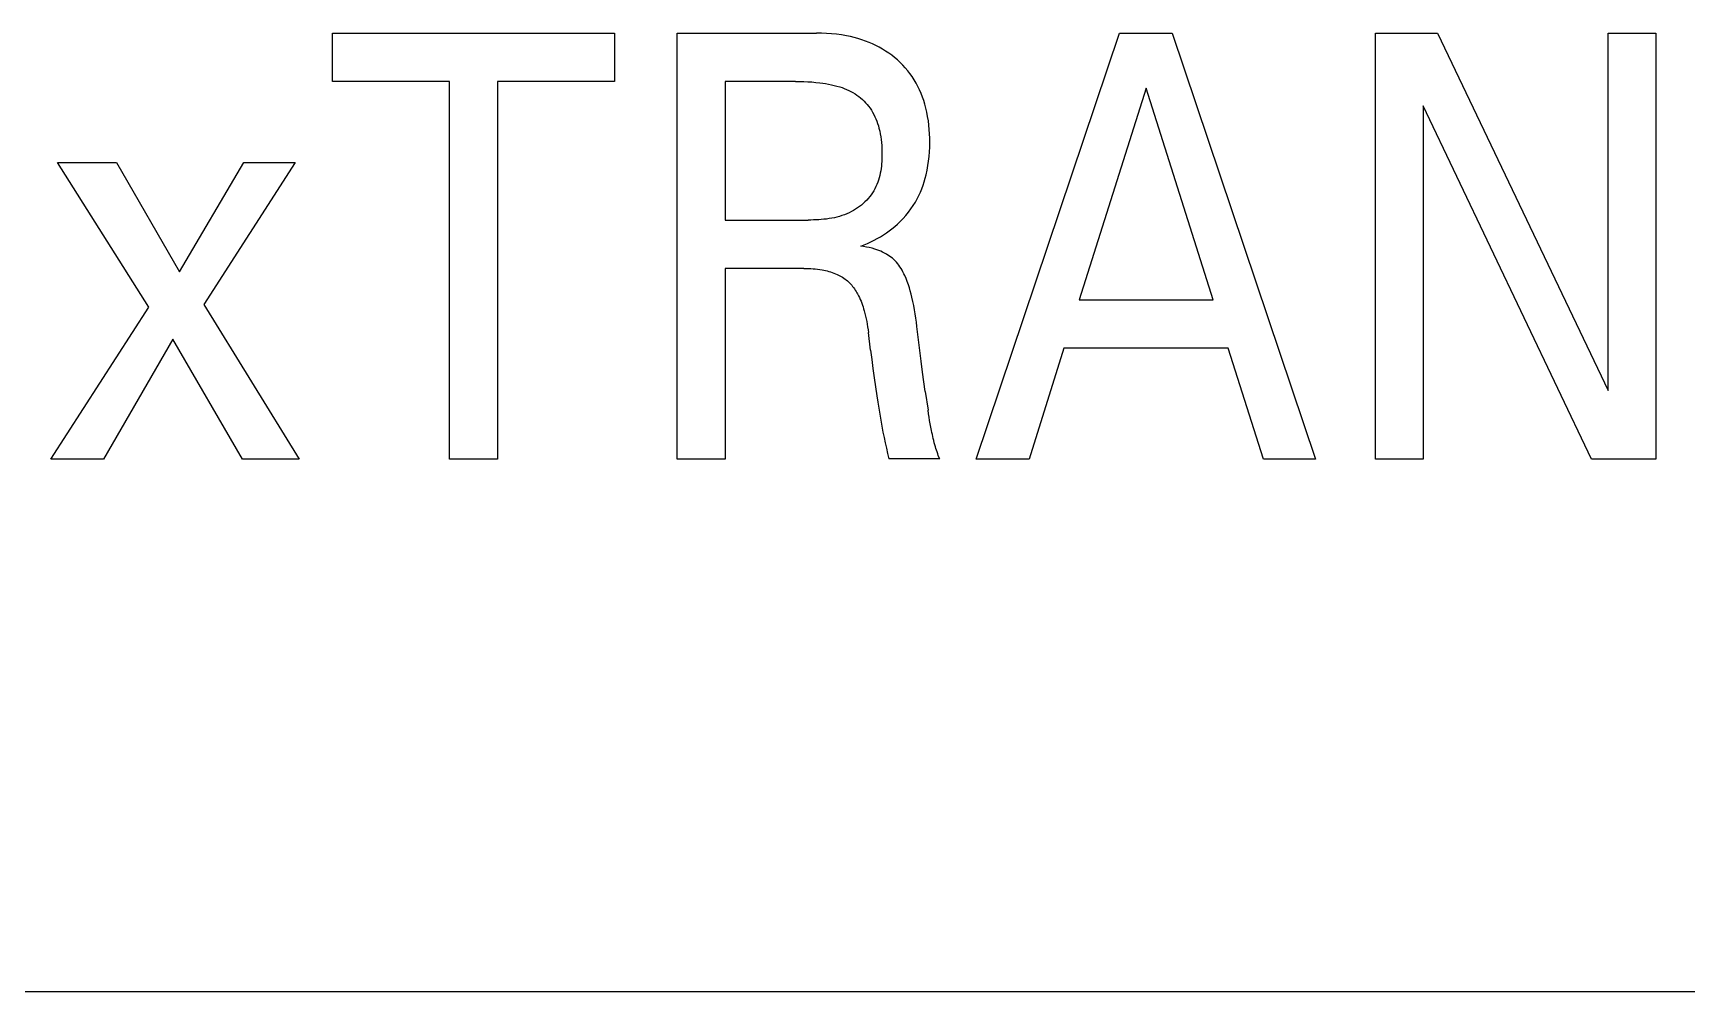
# Model space of a CAD drawing. Extents: x 0 to 420, y 0 to 297.
# Drawn here: x 153.02 to 161.56, y 169.47 to 174.42 of the extents above; entities that cross this region are included whole.
import ezdxf

# ---------------------------------------------------------------- set-up
doc = ezdxf.new("R2010")
doc.units = 0
doc.header["$LTSCALE"] = 23.1
doc.layers.add('10000_FRONT', color=7, linetype='CONTINUOUS')

msp = doc.modelspace()

# ---------------------------------------------------------------- linework, layer by layer
at = {"layer": '10000_FRONT', "color": 7, "linetype": 'CONTINUOUS'}
for p, q in [((154.5626, 174.169), (154.5626, 174.4184)), ((154.5626, 174.4184), (156.0188, 174.4184)), ((156.0188, 174.4184), (156.0188, 174.169)), ((156.3436, 172.2184), (156.3436, 174.4184)), ((156.3436, 174.4184), (157.0621, 174.4184)), ((157.0882, 174.4181), (157.0621, 174.4184)), ((157.1142, 174.417), (157.0882, 174.4181)), ((157.1403, 174.4151), (157.1142, 174.417)), ((157.1662, 174.4124), (157.1403, 174.4151)), ((157.1921, 174.4089), (157.1662, 174.4124)), ((157.2178, 174.4044), (157.1921, 174.4089)), ((157.2376, 174.4003), (157.2178, 174.4044)), ((157.2572, 174.3955), (157.2376, 174.4003)), ((157.2767, 174.3902), (157.2572, 174.3955)), ((157.296, 174.3842), (157.2767, 174.3902)), ((157.3151, 174.3776), (157.296, 174.3842)), ((157.3339, 174.3703), (157.3151, 174.3776)), ((157.888, 172.2184), (158.6283, 174.4184)), ((158.6283, 174.4184), (158.8993, 174.4184)), ((158.8993, 174.4184), (159.6396, 172.2184)), ((159.9503, 172.2184), (159.9503, 174.4184)), ((159.9503, 174.4184), (160.2712, 174.4184)), ((160.2712, 174.4184), (161.1521, 172.5739)), ((161.1521, 172.5739), (161.1521, 174.4184)), ((161.1521, 174.4184), (161.3976, 174.4184)), ((161.3976, 174.4184), (161.3976, 172.2184)), ((157.3525, 174.3623), (157.3339, 174.3703)), ((157.3698, 174.3541), (157.3525, 174.3623)), ((157.3867, 174.3453), (157.3698, 174.3541)), ((157.4034, 174.3359), (157.3867, 174.3453)), ((157.4197, 174.3259), (157.4034, 174.3359)), ((157.4356, 174.3152), (157.4197, 174.3259)), ((157.4511, 174.304), (157.4356, 174.3152)), ((157.4661, 174.2921), (157.4511, 174.304)), ((157.4807, 174.2797), (157.4661, 174.2921)), ((157.4948, 174.2667), (157.4807, 174.2797)), ((157.5083, 174.2531), (157.4948, 174.2667)), ((157.5213, 174.239), (157.5083, 174.2531)), ((157.5337, 174.2244), (157.5213, 174.239)), ((157.5454, 174.2092), (157.5337, 174.2244)), ((157.5565, 174.1937), (157.5454, 174.2092)), ((155.1673, 174.169), (154.5626, 174.169)), ((155.1673, 172.2184), (155.1673, 174.169)), ((155.4141, 174.169), (155.4141, 172.2184)), ((156.0188, 174.169), (155.4141, 174.169)), ((156.5903, 174.169), (156.5903, 173.4533)), ((156.9547, 174.169), (156.5903, 174.169)), ((156.9547, 174.169), (156.9757, 174.1688)), ((156.9757, 174.1688), (156.9966, 174.1683)), ((156.9966, 174.1683), (157.0176, 174.1673)), ((157.0176, 174.1673), (157.0385, 174.166)), ((157.0385, 174.166), (157.0594, 174.1642)), ((157.0594, 174.1642), (157.0803, 174.1619)), ((157.0803, 174.1619), (157.0951, 174.1599)), ((157.0951, 174.1599), (157.1099, 174.1576)), ((157.1099, 174.1576), (157.1246, 174.155)), ((157.1246, 174.155), (157.1392, 174.152)), ((157.1392, 174.152), (157.1538, 174.1486)), ((157.1538, 174.1486), (157.1682, 174.1448)), ((157.1682, 174.1448), (157.1826, 174.1405)), ((157.1826, 174.1405), (157.1944, 174.1367)), ((157.1944, 174.1367), (157.206, 174.1324)), ((157.206, 174.1324), (157.2175, 174.1278)), ((157.2175, 174.1278), (157.2289, 174.1228)), ((157.2289, 174.1228), (157.24, 174.1173)), ((157.24, 174.1173), (157.2509, 174.1114)), ((157.567, 174.1776), (157.5565, 174.1937)), ((157.5771, 174.1605), (157.567, 174.1776)), ((157.5864, 174.1431), (157.5771, 174.1605)), ((157.595, 174.1252), (157.5864, 174.1431)), ((157.6029, 174.107), (157.595, 174.1252)), ((158.7651, 174.1347), (158.4199, 173.0417)), ((159.1116, 173.0417), (158.7651, 174.1347)), ((157.2509, 174.1114), (157.2616, 174.105)), ((157.2616, 174.105), (157.2715, 174.0984)), ((157.2715, 174.0984), (157.2812, 174.0913)), ((157.2812, 174.0913), (157.2905, 174.0838)), ((157.2905, 174.0838), (157.2996, 174.0759)), ((157.2996, 174.0759), (157.3082, 174.0676)), ((157.3082, 174.0676), (157.3165, 174.059)), ((157.3165, 174.059), (157.3244, 174.0499)), ((157.3244, 174.0499), (157.3319, 174.0406)), ((157.3319, 174.0406), (157.339, 174.0309)), ((157.339, 174.0309), (157.346, 174.0203)), ((157.61, 174.0885), (157.6029, 174.107)), ((157.6165, 174.0697), (157.61, 174.0885)), ((157.6223, 174.0507), (157.6165, 174.0697)), ((157.6275, 174.0316), (157.6223, 174.0507)), ((157.6325, 174.0098), (157.6275, 174.0316)), ((160.1958, 174.0427), (160.1958, 172.2184)), ((161.0664, 172.2184), (160.1958, 174.0427)), ((157.346, 174.0203), (157.3525, 174.0094)), ((157.3525, 174.0094), (157.3585, 173.9982)), ((157.3585, 173.9982), (157.3641, 173.9867)), ((157.3641, 173.9867), (157.3692, 173.9751)), ((157.3692, 173.9751), (157.3739, 173.9633)), ((157.3739, 173.9633), (157.3782, 173.9513)), ((157.3782, 173.9513), (157.382, 173.9391)), ((157.6368, 173.9878), (157.6325, 174.0098)), ((157.6403, 173.9657), (157.6368, 173.9878)), ((157.6431, 173.9435), (157.6403, 173.9657)), ((157.6452, 173.9212), (157.6431, 173.9435)), ((157.382, 173.9391), (157.3854, 173.9269)), ((157.3854, 173.9269), (157.389, 173.9124)), ((157.389, 173.9124), (157.392, 173.8978)), ((157.392, 173.8978), (157.3946, 173.8831)), ((157.3946, 173.8831), (157.3967, 173.8683)), ((157.3967, 173.8683), (157.3983, 173.8534)), ((157.6466, 173.8988), (157.6452, 173.9212)), ((157.6474, 173.8764), (157.6466, 173.8988)), ((157.6477, 173.854), (157.6474, 173.8764)), ((157.3983, 173.8534), (157.3996, 173.8385)), ((157.3996, 173.8385), (157.4004, 173.8235)), ((157.4007, 173.7809), (157.4003, 173.7685)), ((157.4004, 173.8235), (157.4008, 173.8084)), ((157.4009, 173.7932), (157.4007, 173.7809)), ((157.4008, 173.8084), (157.4009, 173.7932)), ((157.6419, 173.758), (157.6445, 173.7819)), ((157.6445, 173.7819), (157.6462, 173.8059)), ((157.6462, 173.8059), (157.6473, 173.8299)), ((157.6473, 173.8299), (157.6477, 173.854)), ((153.6139, 173.0027), (153.1421, 173.7511)), ((153.1421, 173.7511), (153.4464, 173.7511)), ((153.4464, 173.7511), (153.7725, 173.1851)), ((153.7725, 173.1851), (154.1036, 173.7511)), ((154.3695, 173.7511), (153.8978, 173.0167)), ((154.1036, 173.7511), (154.3695, 173.7511)), ((157.3918, 173.6951), (157.3892, 173.6831)), ((157.3941, 173.7071), (157.3918, 173.6951)), ((157.396, 173.7193), (157.3941, 173.7071)), ((157.3975, 173.7315), (157.396, 173.7193)), ((157.3987, 173.7438), (157.3975, 173.7315)), ((157.3997, 173.7562), (157.3987, 173.7438)), ((157.4003, 173.7685), (157.3997, 173.7562)), ((157.6243, 173.6688), (157.6291, 173.6872)), ((157.6291, 173.6872), (157.6342, 173.7106)), ((157.6342, 173.7106), (157.6385, 173.7343)), ((157.6385, 173.7343), (157.6419, 173.758)), ((157.3586, 173.6044), (157.3522, 173.594)), ((157.3644, 173.6149), (157.3586, 173.6044)), ((157.3697, 173.6258), (157.3644, 173.6149)), ((157.3745, 173.6368), (157.3697, 173.6258)), ((157.3789, 173.6481), (157.3745, 173.6368)), ((157.3827, 173.6596), (157.3789, 173.6481)), ((157.3862, 173.6713), (157.3827, 173.6596)), ((157.3892, 173.6831), (157.3862, 173.6713)), ((157.599, 173.5972), (157.6062, 173.6147)), ((157.6062, 173.6147), (157.6129, 173.6325)), ((157.6129, 173.6325), (157.6189, 173.6506)), ((157.6189, 173.6506), (157.6243, 173.6688)), ((157.2846, 173.5229), (157.2745, 173.5157)), ((157.2944, 173.5305), (157.2846, 173.5229)), ((157.3038, 173.5386), (157.2944, 173.5305)), ((157.3129, 173.5469), (157.3038, 173.5386)), ((157.3217, 173.5557), (157.3129, 173.5469)), ((157.33, 173.5648), (157.3217, 173.5557)), ((157.3378, 173.5742), (157.33, 173.5648)), ((157.3453, 173.584), (157.3378, 173.5742)), ((157.3522, 173.594), (157.3453, 173.584)), ((157.5503, 173.5107), (157.5621, 173.5283)), ((157.5621, 173.5283), (157.5732, 173.5463)), ((157.5732, 173.5463), (157.5825, 173.5629)), ((157.5825, 173.5629), (157.591, 173.5799)), ((157.591, 173.5799), (157.599, 173.5972)), ((156.5903, 173.4533), (157.0199, 173.4533)), ((157.0334, 173.4534), (157.0199, 173.4533)), ((157.0469, 173.4536), (157.0334, 173.4534)), ((157.0604, 173.4541), (157.0469, 173.4536)), ((157.074, 173.4548), (157.0604, 173.4541)), ((157.0875, 173.4558), (157.074, 173.4548)), ((157.1011, 173.4571), (157.0875, 173.4558)), ((157.1146, 173.4586), (157.1011, 173.4571)), ((157.128, 173.4605), (157.1146, 173.4586)), ((157.1414, 173.4628), (157.128, 173.4605)), ((157.1547, 173.4655), (157.1414, 173.4628)), ((157.1678, 173.4686), (157.1547, 173.4655)), ((157.1809, 173.4721), (157.1678, 173.4686)), ((157.1938, 173.4761), (157.1809, 173.4721)), ((157.2066, 173.4805), (157.1938, 173.4761)), ((157.2192, 173.4855), (157.2066, 173.4805)), ((157.2316, 173.4911), (157.2192, 173.4855)), ((157.2426, 173.4966), (157.2316, 173.4911)), ((157.2535, 173.5025), (157.2426, 173.4966)), ((157.2641, 173.5089), (157.2535, 173.5025)), ((157.2745, 173.5157), (157.2641, 173.5089)), ((157.4666, 173.4195), (157.4802, 173.4315)), ((157.4802, 173.4315), (157.4955, 173.4461)), ((157.4955, 173.4461), (157.5102, 173.4613)), ((157.5102, 173.4613), (157.5243, 173.4772)), ((157.5243, 173.4772), (157.5376, 173.4937)), ((157.5376, 173.4937), (157.5503, 173.5107)), ((157.3433, 173.3407), (157.3603, 173.349)), ((157.3603, 173.349), (157.3765, 173.3576)), ((157.3765, 173.3576), (157.3924, 173.3667)), ((157.3924, 173.3667), (157.4081, 173.3763)), ((157.4081, 173.3763), (157.4234, 173.3864)), ((157.4234, 173.3864), (157.4381, 173.3969)), ((157.4381, 173.3969), (157.4525, 173.4079)), ((157.4525, 173.4079), (157.4666, 173.4195)), ((157.291, 173.3192), (157.3086, 173.3258)), ((157.3057, 173.3168), (157.291, 173.3192)), ((157.3204, 173.3141), (157.3057, 173.3168)), ((157.3086, 173.3258), (157.3261, 173.333)), ((157.3351, 173.3109), (157.3204, 173.3141)), ((157.3261, 173.333), (157.3433, 173.3407)), ((157.3497, 173.3073), (157.3351, 173.3109)), ((157.3641, 173.3031), (157.3497, 173.3073)), ((157.3744, 173.2997), (157.3641, 173.3031)), ((157.3845, 173.296), (157.3744, 173.2997)), ((157.3945, 173.292), (157.3845, 173.296)), ((157.4043, 173.2876), (157.3945, 173.292)), ((157.4139, 173.2828), (157.4043, 173.2876)), ((157.4234, 173.2776), (157.4139, 173.2828)), ((157.4315, 173.2727), (157.4234, 173.2776)), ((157.4395, 173.2674), (157.4315, 173.2727)), ((157.4472, 173.2617), (157.4395, 173.2674)), ((157.4547, 173.2558), (157.4472, 173.2617)), ((156.5903, 173.2038), (156.5903, 172.2184)), ((156.9969, 173.2038), (156.5903, 173.2038)), ((156.9969, 173.2038), (157.0088, 173.2037)), ((157.0088, 173.2037), (157.0207, 173.2034)), ((157.0207, 173.2034), (157.0327, 173.2029)), ((157.0327, 173.2029), (157.0446, 173.2021)), ((157.0446, 173.2021), (157.0565, 173.201)), ((157.0565, 173.201), (157.0683, 173.1996)), ((157.0683, 173.1996), (157.0802, 173.198)), ((157.0802, 173.198), (157.0919, 173.196)), ((157.0919, 173.196), (157.1008, 173.1943)), ((157.1008, 173.1943), (157.1095, 173.1924)), ((157.1095, 173.1924), (157.1183, 173.1903)), ((157.1183, 173.1903), (157.1269, 173.188)), ((157.1269, 173.188), (157.1355, 173.1854)), ((157.1355, 173.1854), (157.1441, 173.1826)), ((157.1441, 173.1826), (157.1525, 173.1796)), ((157.1525, 173.1796), (157.1608, 173.1762)), ((157.1608, 173.1762), (157.1691, 173.1726)), ((157.4618, 173.2494), (157.4547, 173.2558)), ((157.4687, 173.2428), (157.4618, 173.2494)), ((157.4755, 173.2354), (157.4687, 173.2428)), ((157.4819, 173.2277), (157.4755, 173.2354)), ((157.488, 173.2197), (157.4819, 173.2277)), ((157.4938, 173.2114), (157.488, 173.2197)), ((157.4992, 173.2029), (157.4938, 173.2114)), ((157.5043, 173.1942), (157.4992, 173.2029)), ((157.5092, 173.1853), (157.5043, 173.1942)), ((157.5138, 173.1762), (157.5092, 173.1853)), ((157.5181, 173.1671), (157.5138, 173.1762)), ((157.1691, 173.1726), (157.1762, 173.1692)), ((157.1762, 173.1692), (157.1833, 173.1656)), ((157.1833, 173.1656), (157.1902, 173.1617)), ((157.1902, 173.1617), (157.197, 173.1576)), ((157.197, 173.1576), (157.2036, 173.1533)), ((157.2036, 173.1533), (157.2101, 173.1487)), ((157.2101, 173.1487), (157.2164, 173.144)), ((157.2164, 173.144), (157.2224, 173.1389)), ((157.2224, 173.1389), (157.2283, 173.1337)), ((157.2283, 173.1337), (157.2339, 173.1282)), ((157.2339, 173.1282), (157.2392, 173.1226)), ((157.2392, 173.1226), (157.2444, 173.1167)), ((157.2444, 173.1167), (157.2493, 173.1107)), ((157.2493, 173.1107), (157.2541, 173.1045)), ((157.2541, 173.1045), (157.2586, 173.0981)), ((157.2586, 173.0981), (157.263, 173.0916)), ((157.263, 173.0916), (157.2671, 173.085)), ((157.525, 173.1515), (157.5181, 173.1671)), ((157.5313, 173.1356), (157.525, 173.1515)), ((157.537, 173.1196), (157.5313, 173.1356)), ((157.5423, 173.1035), (157.537, 173.1196)), ((157.5471, 173.0872), (157.5423, 173.1035)), ((153.8978, 173.0167), (154.39, 172.2184)), ((157.2671, 173.085), (157.2711, 173.0783)), ((157.2711, 173.0783), (157.2749, 173.0715)), ((157.2749, 173.0715), (157.2797, 173.0622)), ((157.2797, 173.0622), (157.2842, 173.0529)), ((157.2842, 173.0529), (157.2885, 173.0434)), ((157.2885, 173.0434), (157.2925, 173.0338)), ((157.2925, 173.0338), (157.2962, 173.0242)), ((157.2962, 173.0242), (157.2997, 173.0144)), ((157.2997, 173.0144), (157.303, 173.0045)), ((157.303, 173.0045), (157.3061, 172.9946)), ((157.5515, 173.0708), (157.5471, 173.0872)), ((157.5556, 173.0543), (157.5515, 173.0708)), ((157.5604, 173.0331), (157.5556, 173.0543)), ((157.5646, 173.0118), (157.5604, 173.0331)), ((157.5685, 172.9905), (157.5646, 173.0118)), ((158.4199, 173.0417), (159.1116, 173.0417)), ((153.1076, 172.2184), (153.6139, 173.0027)), ((157.3061, 172.9946), (157.309, 172.9847)), ((157.309, 172.9847), (157.3127, 172.971)), ((157.3127, 172.971), (157.316, 172.9572)), ((157.316, 172.9572), (157.3191, 172.9433)), ((157.3191, 172.9433), (157.3219, 172.9294)), ((157.3219, 172.9294), (157.3244, 172.9154)), ((157.5721, 172.969), (157.5685, 172.9905)), ((157.5753, 172.9475), (157.5721, 172.969)), ((157.5783, 172.926), (157.5753, 172.9475)), ((157.5812, 172.9045), (157.5783, 172.926)), ((153.7367, 172.839), (153.3787, 172.2184)), ((154.0972, 172.2184), (153.7367, 172.839)), ((157.3244, 172.9154), (157.3267, 172.9014)), ((157.3267, 172.9014), (157.3287, 172.8873)), ((157.3287, 172.8873), (157.3306, 172.8733)), ((157.3421, 172.7813), (157.3306, 172.8733)), ((157.5863, 172.8631), (157.5812, 172.9045)), ((157.5962, 172.7804), (157.5863, 172.8631)), ((157.3421, 172.7813), (157.3481, 172.734)), ((157.6033, 172.7243), (157.5962, 172.7804)), ((158.3406, 172.7922), (158.1616, 172.2184)), ((159.1896, 172.7922), (158.3406, 172.7922)), ((159.3711, 172.2184), (159.1896, 172.7922)), ((157.3481, 172.734), (157.3543, 172.6867)), ((157.3543, 172.6867), (157.3607, 172.6394)), ((157.6107, 172.6682), (157.6033, 172.7243)), ((157.6176, 172.6179), (157.6107, 172.6682)), ((157.3607, 172.6394), (157.3673, 172.5922)), ((157.3673, 172.5922), (157.3742, 172.545)), ((157.6247, 172.5677), (157.6176, 172.6179)), ((157.3742, 172.545), (157.3789, 172.5137)), ((157.3789, 172.5137), (157.3838, 172.4825)), ((157.6247, 172.5677), (157.6387, 172.471)), ((157.3838, 172.4825), (157.3889, 172.4512)), ((157.3889, 172.4512), (157.3943, 172.4201)), ((157.3943, 172.4201), (157.3998, 172.3889)), ((157.6413, 172.4536), (157.6387, 172.471)), ((157.6441, 172.4362), (157.6413, 172.4536)), ((157.647, 172.4188), (157.6441, 172.4362)), ((157.6501, 172.4015), (157.647, 172.4188)), ((157.3998, 172.3889), (157.4057, 172.3579)), ((157.4057, 172.3579), (157.4113, 172.3302)), ((157.4113, 172.3302), (157.4171, 172.3025)), ((157.6533, 172.3842), (157.6501, 172.4015)), ((157.6568, 172.3669), (157.6533, 172.3842)), ((157.6589, 172.3563), (157.6568, 172.3669)), ((157.6612, 172.3458), (157.6589, 172.3563)), ((157.6635, 172.3353), (157.6612, 172.3458)), ((157.6659, 172.3248), (157.6635, 172.3353)), ((157.6684, 172.3144), (157.6659, 172.3248)), ((157.4171, 172.3025), (157.4233, 172.2749)), ((157.4233, 172.2749), (157.4298, 172.2474)), ((157.4298, 172.2474), (157.4367, 172.22)), ((157.6711, 172.3039), (157.6684, 172.3144)), ((157.6739, 172.2936), (157.6711, 172.3039)), ((157.6768, 172.2832), (157.6739, 172.2936)), ((157.6795, 172.2741), (157.6768, 172.2832)), ((157.6824, 172.2649), (157.6795, 172.2741)), ((157.6853, 172.2558), (157.6824, 172.2649)), ((157.6885, 172.2468), (157.6853, 172.2558)), ((157.6918, 172.2378), (157.6885, 172.2468)), ((157.6952, 172.2289), (157.6918, 172.2378)), ((153.3787, 172.2184), (153.1076, 172.2184)), ((154.39, 172.2184), (154.0972, 172.2184)), ((155.4141, 172.2184), (155.1673, 172.2184)), ((156.5903, 172.2184), (156.3436, 172.2184)), ((157.6988, 172.22), (157.4367, 172.22)), ((157.6988, 172.22), (157.6952, 172.2289)), ((158.1616, 172.2184), (157.888, 172.2184)), ((159.6396, 172.2184), (159.3711, 172.2184)), ((160.1958, 172.2184), (159.9503, 172.2184)), ((161.3976, 172.2184), (161.0664, 172.2184)), ((203.5601, 169.4684), (134.0601, 169.4684))]:
    msp.add_line(p, q, dxfattribs=at)

doc.saveas('drawing.dxf')
